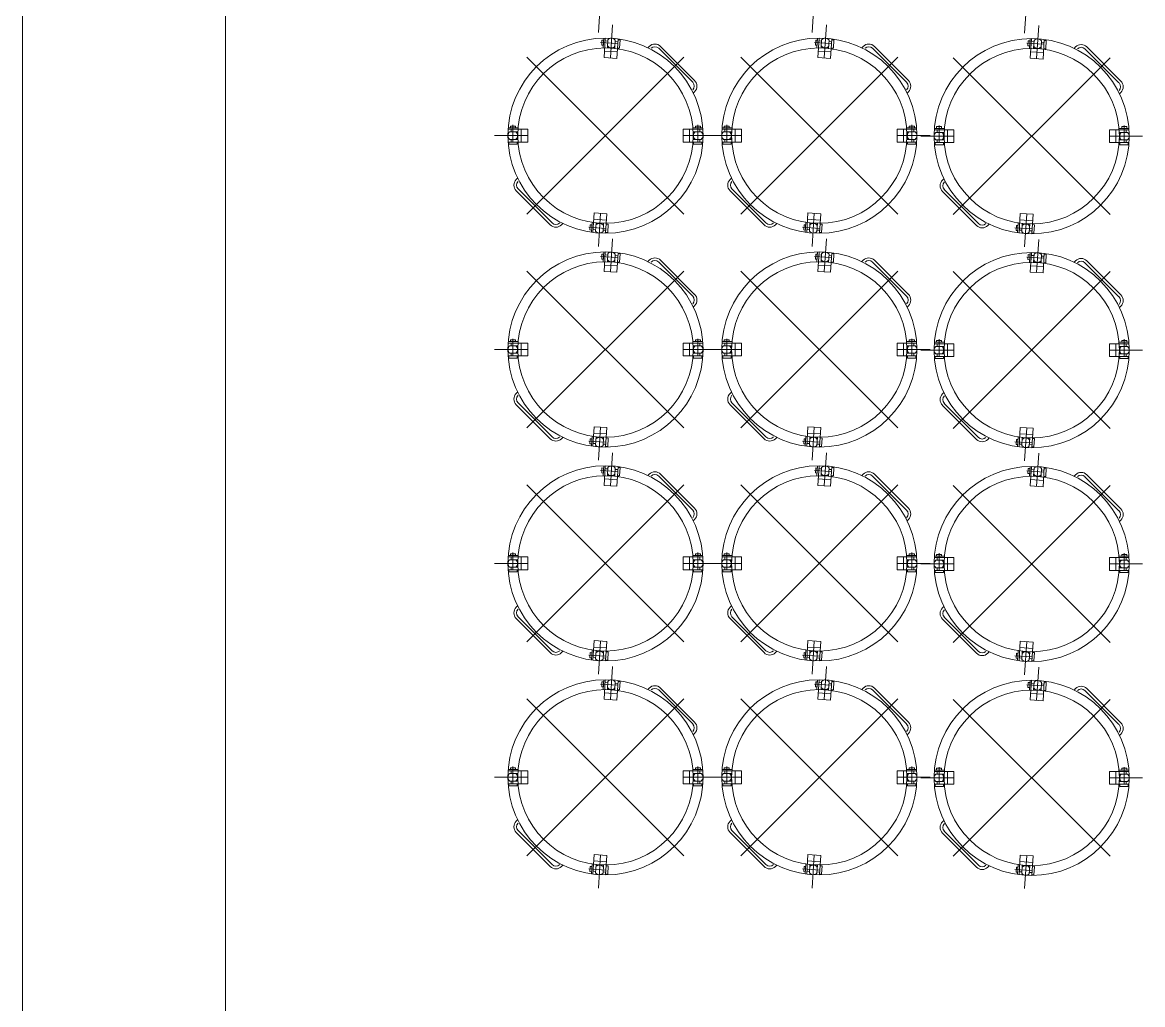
# Model space of a CAD drawing. Header units: millimetres. Extents: x 1337 to 8186, y 1899 to 5236.
# Drawn here: x 5322.23 to 5352.41, y 2734.11 to 2760.56 of the extents above; entities that cross this region are included whole.
import ezdxf

# ---------------------------------------------------------------- set-up
doc = ezdxf.new("R2010")
doc.units = ezdxf.units.MM
doc.layers.add('Линия связи (Вновь)', color=3, linetype='Continuous', lineweight=60)
doc.layers.add('Строительный', color=251, linetype='Continuous', lineweight=13)

# ---------------------------------------------------------------- blocks, each defined once
blk = doc.blocks.new('A$C178B2837')
at = {"layer": 'Строительный', "ltscale": 100}
for p, q in [((531.263, 330.964), (531.263, 398.714)), ((535.063, 330.964), (535.063, 398.714)), ((542.078, 363.86), (542.038, 363.241)), ((546.078, 363.86), (546.038, 363.241)), ((550.051, 363.849), (550.011, 363.23)), ((542.303, 363.383), (542.264, 362.764)), ((546.303, 363.383), (546.264, 362.764)), ((550.276, 363.372), (550.237, 362.753)), ((542.08, 363.052), (542.401, 363.032)), ((542.106, 363.098), (542.1, 363.004)), ((542.1, 363.004), (542.131, 363.002)), ((542.137, 363.096), (542.106, 363.098)), ((542.128, 362.951), (542.14, 363.136)), ((542.144, 362.772), (542.167, 363.137)), ((542.214, 363.079), (542.164, 363.083)), ((542.215, 363.104), (542.206, 362.958)), ((542.345, 362.949), (542.206, 362.958)), ((542.355, 363.095), (542.345, 362.949)), ((542.403, 363.067), (542.353, 363.071)), ((542.383, 362.756), (542.407, 363.122)), ((542.435, 362.947), (542.396, 362.949)), ((542.406, 363.105), (542.445, 363.103)), ((542.445, 363.103), (542.435, 362.947)), ((542.991, 362.981), (542.965, 362.955)), ((543.203, 362.981), (543.839, 362.344)), ((546.08, 363.052), (546.401, 363.032)), ((546.106, 363.098), (546.1, 363.004)), ((546.1, 363.004), (546.131, 363.002)), ((546.137, 363.096), (546.106, 363.098)), ((546.128, 362.951), (546.14, 363.136)), ((546.144, 362.772), (546.167, 363.137)), ((546.214, 363.079), (546.164, 363.083)), ((546.215, 363.104), (546.206, 362.958)), ((546.345, 362.949), (546.206, 362.958)), ((546.355, 363.095), (546.345, 362.949)), ((546.403, 363.067), (546.353, 363.071)), ((546.383, 362.756), (546.407, 363.122)), ((546.435, 362.947), (546.396, 362.949)), ((546.406, 363.105), (546.445, 363.103)), ((546.445, 363.103), (546.435, 362.947)), ((546.991, 362.981), (546.965, 362.955)), ((547.203, 362.981), (547.839, 362.344)), ((550.053, 363.041), (550.374, 363.02)), ((550.079, 363.086), (550.073, 362.993)), ((550.073, 362.993), (550.104, 362.991)), ((550.11, 363.084), (550.079, 363.086)), ((550.101, 362.94), (550.113, 363.125)), ((550.117, 362.761), (550.14, 363.126)), ((550.187, 363.068), (550.137, 363.072)), ((550.188, 363.093), (550.179, 362.947)), ((550.319, 362.938), (550.179, 362.947)), ((550.328, 363.084), (550.319, 362.938)), ((550.376, 363.056), (550.326, 363.059)), ((550.356, 362.745), (550.38, 363.111)), ((550.379, 363.094), (550.418, 363.092)), ((550.418, 363.092), (550.408, 362.936)), ((550.964, 362.97), (550.938, 362.944)), ((551.176, 362.97), (551.813, 362.333)), ((540.703, 359.845), (543.638, 362.779)), ((540.703, 362.779), (543.638, 359.845)), ((542.383, 362.756), (542.144, 362.772)), ((542.391, 362.876), (542.151, 362.891)), ((543.168, 362.945), (543.804, 362.309)), ((544.703, 359.845), (547.638, 362.779)), ((544.703, 362.779), (547.638, 359.845)), ((546.383, 362.756), (546.144, 362.772)), ((546.391, 362.876), (546.151, 362.891)), ((547.168, 362.945), (547.804, 362.309)), ((548.677, 359.834), (551.611, 362.768)), ((548.677, 362.768), (551.611, 359.834)), ((550.356, 362.745), (550.117, 362.761)), ((550.364, 362.865), (550.125, 362.88)), ((550.408, 362.936), (550.369, 362.938)), ((551.141, 362.934), (551.777, 362.298)), ((543.839, 362.132), (543.814, 362.106)), ((547.839, 362.132), (547.814, 362.106)), ((551.813, 362.121), (551.787, 362.095)), ((540.393, 361.459), (540.393, 361.491)), ((540.393, 361.491), (540.487, 361.491)), ((540.44, 361.514), (540.44, 361.192)), ((540.487, 361.491), (540.487, 361.459)), ((543.949, 361.491), (543.855, 361.491)), ((543.855, 361.491), (543.855, 361.459)), ((543.902, 361.514), (543.902, 361.192)), ((543.949, 361.459), (543.949, 361.491)), ((544.393, 361.459), (544.393, 361.491)), ((544.393, 361.491), (544.487, 361.491)), ((544.44, 361.514), (544.44, 361.192)), ((544.487, 361.491), (544.487, 361.459)), ((547.949, 361.491), (547.855, 361.491)), ((547.855, 361.491), (547.855, 361.459)), ((547.902, 361.514), (547.902, 361.192)), ((547.949, 361.459), (547.949, 361.491)), ((548.413, 361.503), (548.413, 361.181)), ((551.875, 361.503), (551.875, 361.181)), ((540.096, 361.312), (540.716, 361.312)), ((540.716, 361.432), (540.35, 361.432)), ((540.537, 361.459), (540.352, 361.459)), ((540.379, 361.382), (540.526, 361.382)), ((540.404, 361.382), (540.404, 361.432)), ((540.526, 361.242), (540.526, 361.382)), ((540.596, 361.192), (540.596, 361.432)), ((540.716, 361.192), (540.716, 361.432)), ((543.626, 361.432), (543.992, 361.432)), ((543.626, 361.192), (543.626, 361.432)), ((543.626, 361.312), (544.246, 361.312)), ((543.746, 361.192), (543.746, 361.432)), ((543.804, 361.459), (543.99, 361.459)), ((543.962, 361.382), (543.816, 361.382)), ((543.816, 361.242), (543.816, 361.382)), ((543.937, 361.382), (543.937, 361.432)), ((544.096, 361.312), (544.716, 361.312)), ((544.716, 361.432), (544.35, 361.432)), ((544.537, 361.459), (544.352, 361.459)), ((544.379, 361.382), (544.526, 361.382)), ((544.404, 361.382), (544.404, 361.432)), ((544.526, 361.242), (544.526, 361.382)), ((544.596, 361.192), (544.596, 361.432)), ((544.716, 361.192), (544.716, 361.432)), ((547.626, 361.432), (547.992, 361.432)), ((547.626, 361.192), (547.626, 361.432)), ((547.626, 361.312), (548.246, 361.312)), ((547.746, 361.192), (547.746, 361.432)), ((547.804, 361.459), (547.99, 361.459)), ((547.962, 361.382), (547.816, 361.382)), ((547.816, 361.242), (547.816, 361.382)), ((547.937, 361.382), (547.937, 361.432)), ((548.069, 361.301), (548.689, 361.301)), ((548.689, 361.421), (548.323, 361.421)), ((548.51, 361.448), (548.325, 361.448)), ((548.352, 361.371), (548.499, 361.371)), ((548.366, 361.448), (548.366, 361.48)), ((548.366, 361.48), (548.46, 361.48)), ((548.377, 361.371), (548.377, 361.421)), ((548.46, 361.48), (548.46, 361.448)), ((548.499, 361.231), (548.499, 361.371)), ((548.569, 361.181), (548.569, 361.421)), ((548.689, 361.181), (548.689, 361.421)), ((551.599, 361.421), (551.965, 361.421)), ((551.599, 361.181), (551.599, 361.421)), ((551.599, 361.301), (552.219, 361.301)), ((551.719, 361.181), (551.719, 361.421)), ((551.777, 361.448), (551.963, 361.448)), ((551.935, 361.371), (551.789, 361.371)), ((551.789, 361.231), (551.789, 361.371)), ((551.922, 361.48), (551.828, 361.48)), ((551.828, 361.48), (551.828, 361.448)), ((551.91, 361.371), (551.91, 361.421)), ((551.922, 361.448), (551.922, 361.48)), ((540.716, 361.192), (540.35, 361.192)), ((540.366, 361.192), (540.366, 361.153)), ((540.366, 361.153), (540.522, 361.153)), ((540.379, 361.242), (540.526, 361.242)), ((540.404, 361.192), (540.404, 361.242)), ((540.522, 361.153), (540.522, 361.192)), ((543.626, 361.192), (543.992, 361.192)), ((543.962, 361.242), (543.816, 361.242)), ((543.819, 361.153), (543.819, 361.192)), ((543.975, 361.153), (543.819, 361.153)), ((543.937, 361.192), (543.937, 361.242)), ((543.975, 361.192), (543.975, 361.153)), ((544.716, 361.192), (544.35, 361.192)), ((544.366, 361.192), (544.366, 361.153)), ((544.366, 361.153), (544.522, 361.153)), ((544.379, 361.242), (544.526, 361.242)), ((544.404, 361.192), (544.404, 361.242)), ((544.522, 361.153), (544.522, 361.192)), ((547.626, 361.192), (547.992, 361.192)), ((547.962, 361.242), (547.816, 361.242)), ((547.819, 361.153), (547.819, 361.192)), ((547.975, 361.153), (547.819, 361.153)), ((547.937, 361.192), (547.937, 361.242)), ((547.975, 361.192), (547.975, 361.153)), ((548.689, 361.181), (548.323, 361.181)), ((548.339, 361.181), (548.339, 361.142)), ((548.339, 361.142), (548.495, 361.142)), ((548.352, 361.231), (548.499, 361.231)), ((548.377, 361.181), (548.377, 361.231)), ((548.495, 361.142), (548.495, 361.181)), ((551.599, 361.181), (551.965, 361.181)), ((551.935, 361.231), (551.789, 361.231)), ((551.792, 361.142), (551.792, 361.181)), ((551.948, 361.142), (551.792, 361.142)), ((551.91, 361.181), (551.91, 361.231)), ((551.948, 361.181), (551.948, 361.142)), ((540.502, 360.492), (540.528, 360.517)), ((544.502, 360.492), (544.528, 360.517)), ((548.475, 360.481), (548.501, 360.506)), ((540.502, 360.28), (541.138, 359.643)), ((540.537, 360.315), (541.174, 359.679)), ((544.502, 360.28), (545.138, 359.643)), ((544.537, 360.315), (545.174, 359.679)), ((548.475, 360.268), (549.111, 359.632)), ((548.51, 360.304), (549.147, 359.667)), ((541.958, 359.868), (541.935, 359.502)), ((542.198, 359.852), (541.958, 359.868)), ((542.078, 359.86), (542.038, 359.241)), ((542.198, 359.852), (542.174, 359.487)), ((545.958, 359.868), (545.935, 359.502)), ((546.198, 359.852), (545.958, 359.868)), ((546.078, 359.86), (546.038, 359.241)), ((546.198, 359.852), (546.174, 359.487)), ((549.931, 359.856), (549.908, 359.491)), ((550.171, 359.841), (549.931, 359.856)), ((550.051, 359.849), (550.011, 359.23)), ((550.171, 359.841), (550.147, 359.476)), ((541.35, 359.643), (541.376, 359.669)), ((541.859, 359.598), (542.18, 359.577)), ((541.879, 359.549), (541.885, 359.643)), ((541.885, 359.643), (541.916, 359.641)), ((541.92, 359.691), (541.908, 359.506)), ((542.19, 359.733), (541.95, 359.748)), ((541.987, 359.528), (541.996, 359.675)), ((542.136, 359.666), (541.996, 359.675)), ((542.126, 359.52), (542.136, 359.666)), ((542.224, 359.657), (542.185, 359.659)), ((542.214, 359.501), (542.224, 359.657)), ((545.35, 359.643), (545.376, 359.669)), ((545.859, 359.598), (546.18, 359.577)), ((545.879, 359.549), (545.885, 359.643)), ((545.885, 359.643), (545.916, 359.641)), ((545.92, 359.691), (545.908, 359.506)), ((546.19, 359.733), (545.95, 359.748)), ((545.987, 359.528), (545.996, 359.675)), ((546.136, 359.666), (545.996, 359.675)), ((546.126, 359.52), (546.136, 359.666)), ((546.224, 359.657), (546.185, 359.659)), ((546.214, 359.501), (546.224, 359.657)), ((549.324, 359.632), (549.349, 359.658)), ((549.852, 359.538), (549.858, 359.632)), ((549.858, 359.632), (549.89, 359.63)), ((549.893, 359.68), (549.881, 359.495)), ((550.163, 359.721), (549.924, 359.737)), ((549.96, 359.517), (549.969, 359.664)), ((550.109, 359.655), (549.969, 359.664)), ((550.099, 359.508), (550.109, 359.655)), ((550.197, 359.646), (550.158, 359.648)), ((550.187, 359.49), (550.197, 359.646)), ((541.91, 359.547), (541.879, 359.549)), ((541.988, 359.553), (541.938, 359.557)), ((542.178, 359.541), (542.128, 359.544)), ((542.175, 359.503), (542.214, 359.501)), ((545.91, 359.547), (545.879, 359.549)), ((545.988, 359.553), (545.938, 359.557)), ((546.178, 359.541), (546.128, 359.544)), ((546.175, 359.503), (546.214, 359.501)), ((549.832, 359.586), (550.153, 359.566)), ((549.884, 359.536), (549.852, 359.538)), ((549.961, 359.542), (549.911, 359.545)), ((550.151, 359.53), (550.101, 359.533)), ((550.148, 359.492), (550.187, 359.49)), ((542.303, 359.383), (542.264, 358.764)), ((546.303, 359.383), (546.264, 358.764)), ((550.276, 359.372), (550.237, 358.753)), ((542.08, 359.052), (542.401, 359.032)), ((542.106, 359.098), (542.1, 359.004)), ((542.1, 359.004), (542.131, 359.002)), ((542.137, 359.096), (542.106, 359.098)), ((542.128, 358.951), (542.14, 359.136)), ((542.144, 358.772), (542.167, 359.137)), ((542.214, 359.079), (542.164, 359.083)), ((542.215, 359.104), (542.206, 358.958)), ((542.355, 359.095), (542.345, 358.949)), ((542.403, 359.067), (542.353, 359.071)), ((542.383, 358.756), (542.407, 359.122)), ((542.406, 359.105), (542.445, 359.103)), ((542.445, 359.103), (542.435, 358.947)), ((542.991, 358.981), (542.965, 358.955)), ((543.203, 358.981), (543.839, 358.344)), ((546.08, 359.052), (546.401, 359.032)), ((546.106, 359.098), (546.1, 359.004)), ((546.1, 359.004), (546.131, 359.002)), ((546.137, 359.096), (546.106, 359.098)), ((546.128, 358.951), (546.14, 359.136)), ((546.144, 358.772), (546.167, 359.137)), ((546.214, 359.079), (546.164, 359.083)), ((546.215, 359.104), (546.206, 358.958)), ((546.355, 359.095), (546.345, 358.949)), ((546.403, 359.067), (546.353, 359.071)), ((546.383, 358.756), (546.407, 359.122)), ((546.406, 359.105), (546.445, 359.103)), ((546.445, 359.103), (546.435, 358.947)), ((546.991, 358.981), (546.965, 358.955)), ((547.203, 358.981), (547.839, 358.344)), ((550.053, 359.041), (550.374, 359.02)), ((550.079, 359.086), (550.073, 358.993)), ((550.073, 358.993), (550.104, 358.991)), ((550.11, 359.084), (550.079, 359.086)), ((550.101, 358.94), (550.113, 359.125)), ((550.117, 358.761), (550.14, 359.126)), ((550.187, 359.068), (550.137, 359.072)), ((550.188, 359.093), (550.179, 358.947)), ((550.328, 359.084), (550.319, 358.938)), ((550.376, 359.056), (550.326, 359.059)), ((550.356, 358.745), (550.38, 359.111)), ((550.379, 359.094), (550.418, 359.092)), ((550.418, 359.092), (550.408, 358.936)), ((550.964, 358.97), (550.938, 358.944)), ((551.176, 358.97), (551.813, 358.333)), ((540.703, 355.845), (543.638, 358.779)), ((540.703, 358.779), (543.638, 355.845)), ((542.383, 358.756), (542.144, 358.772)), ((542.391, 358.876), (542.151, 358.891)), ((542.345, 358.949), (542.206, 358.958)), ((542.435, 358.947), (542.396, 358.949)), ((543.168, 358.945), (543.804, 358.309)), ((544.703, 355.845), (547.638, 358.779)), ((544.703, 358.779), (547.638, 355.845)), ((546.383, 358.756), (546.144, 358.772)), ((546.391, 358.876), (546.151, 358.891)), ((546.345, 358.949), (546.206, 358.958)), ((546.435, 358.947), (546.396, 358.949)), ((547.168, 358.945), (547.804, 358.309)), ((548.677, 355.834), (551.611, 358.768)), ((548.677, 358.768), (551.611, 355.834)), ((550.356, 358.745), (550.117, 358.761)), ((550.364, 358.865), (550.125, 358.88)), ((550.319, 358.938), (550.179, 358.947)), ((550.408, 358.936), (550.369, 358.938)), ((551.141, 358.934), (551.777, 358.298)), ((543.839, 358.132), (543.814, 358.106)), ((547.839, 358.132), (547.814, 358.106)), ((551.813, 358.121), (551.787, 358.095)), ((540.44, 357.514), (540.44, 357.192)), ((543.902, 357.514), (543.902, 357.192)), ((544.44, 357.514), (544.44, 357.192)), ((547.902, 357.514), (547.902, 357.192)), ((548.413, 357.503), (548.413, 357.181)), ((551.875, 357.503), (551.875, 357.181)), ((540.096, 357.312), (540.716, 357.312)), ((540.716, 357.432), (540.35, 357.432)), ((540.537, 357.459), (540.352, 357.459)), ((540.379, 357.382), (540.526, 357.382)), ((540.393, 357.459), (540.393, 357.491)), ((540.393, 357.491), (540.487, 357.491)), ((540.404, 357.382), (540.404, 357.432)), ((540.487, 357.491), (540.487, 357.459)), ((540.526, 357.242), (540.526, 357.382)), ((540.596, 357.192), (540.596, 357.432)), ((540.716, 357.192), (540.716, 357.432)), ((543.626, 357.432), (543.992, 357.432)), ((543.626, 357.192), (543.626, 357.432)), ((543.626, 357.312), (544.246, 357.312)), ((543.746, 357.192), (543.746, 357.432)), ((543.804, 357.459), (543.99, 357.459)), ((543.962, 357.382), (543.816, 357.382)), ((543.816, 357.242), (543.816, 357.382)), ((543.949, 357.491), (543.855, 357.491)), ((543.855, 357.491), (543.855, 357.459)), ((543.937, 357.382), (543.937, 357.432)), ((543.949, 357.459), (543.949, 357.491)), ((544.096, 357.312), (544.716, 357.312)), ((544.716, 357.432), (544.35, 357.432)), ((544.537, 357.459), (544.352, 357.459)), ((544.379, 357.382), (544.526, 357.382)), ((544.393, 357.459), (544.393, 357.491)), ((544.393, 357.491), (544.487, 357.491)), ((544.404, 357.382), (544.404, 357.432)), ((544.487, 357.491), (544.487, 357.459)), ((544.526, 357.242), (544.526, 357.382)), ((544.596, 357.192), (544.596, 357.432)), ((544.716, 357.192), (544.716, 357.432)), ((547.626, 357.432), (547.992, 357.432)), ((547.626, 357.192), (547.626, 357.432)), ((547.626, 357.312), (548.246, 357.312)), ((547.746, 357.192), (547.746, 357.432)), ((547.804, 357.459), (547.99, 357.459)), ((547.962, 357.382), (547.816, 357.382)), ((547.816, 357.242), (547.816, 357.382)), ((547.949, 357.491), (547.855, 357.491)), ((547.855, 357.491), (547.855, 357.459)), ((547.937, 357.382), (547.937, 357.432)), ((547.949, 357.459), (547.949, 357.491)), ((548.069, 357.301), (548.689, 357.301)), ((548.689, 357.421), (548.323, 357.421)), ((548.51, 357.448), (548.325, 357.448)), ((548.352, 357.371), (548.499, 357.371)), ((548.366, 357.448), (548.366, 357.48)), ((548.366, 357.48), (548.46, 357.48)), ((548.377, 357.371), (548.377, 357.421)), ((548.46, 357.48), (548.46, 357.448)), ((548.499, 357.231), (548.499, 357.371)), ((548.569, 357.181), (548.569, 357.421)), ((548.689, 357.181), (548.689, 357.421)), ((551.599, 357.421), (551.965, 357.421)), ((551.599, 357.181), (551.599, 357.421)), ((551.599, 357.301), (552.219, 357.301)), ((551.719, 357.181), (551.719, 357.421)), ((551.777, 357.448), (551.963, 357.448)), ((551.935, 357.371), (551.789, 357.371)), ((551.789, 357.231), (551.789, 357.371)), ((551.922, 357.48), (551.828, 357.48)), ((551.828, 357.48), (551.828, 357.448)), ((551.91, 357.371), (551.91, 357.421)), ((551.922, 357.448), (551.922, 357.48)), ((540.716, 357.192), (540.35, 357.192)), ((540.366, 357.192), (540.366, 357.153)), ((540.366, 357.153), (540.522, 357.153)), ((540.379, 357.242), (540.526, 357.242)), ((540.404, 357.192), (540.404, 357.242)), ((540.522, 357.153), (540.522, 357.192)), ((543.626, 357.192), (543.992, 357.192)), ((543.962, 357.242), (543.816, 357.242)), ((543.819, 357.153), (543.819, 357.192)), ((543.975, 357.153), (543.819, 357.153)), ((543.937, 357.192), (543.937, 357.242)), ((543.975, 357.192), (543.975, 357.153)), ((544.716, 357.192), (544.35, 357.192)), ((544.366, 357.192), (544.366, 357.153)), ((544.366, 357.153), (544.522, 357.153)), ((544.379, 357.242), (544.526, 357.242)), ((544.404, 357.192), (544.404, 357.242)), ((544.522, 357.153), (544.522, 357.192)), ((547.626, 357.192), (547.992, 357.192)), ((547.962, 357.242), (547.816, 357.242)), ((547.819, 357.153), (547.819, 357.192)), ((547.975, 357.153), (547.819, 357.153)), ((547.937, 357.192), (547.937, 357.242)), ((547.975, 357.192), (547.975, 357.153)), ((548.689, 357.181), (548.323, 357.181)), ((548.339, 357.181), (548.339, 357.142)), ((548.339, 357.142), (548.495, 357.142)), ((548.352, 357.231), (548.499, 357.231)), ((548.377, 357.181), (548.377, 357.231)), ((548.495, 357.142), (548.495, 357.181)), ((551.599, 357.181), (551.965, 357.181)), ((551.935, 357.231), (551.789, 357.231)), ((551.792, 357.142), (551.792, 357.181)), ((551.948, 357.142), (551.792, 357.142)), ((551.91, 357.181), (551.91, 357.231)), ((551.948, 357.181), (551.948, 357.142)), ((540.502, 356.492), (540.528, 356.517)), ((544.502, 356.492), (544.528, 356.517)), ((548.475, 356.481), (548.501, 356.506)), ((540.502, 356.28), (541.138, 355.643)), ((540.537, 356.315), (541.174, 355.679)), ((544.502, 356.28), (545.138, 355.643)), ((544.537, 356.315), (545.174, 355.679)), ((548.475, 356.268), (549.111, 355.632)), ((548.51, 356.304), (549.147, 355.667)), ((541.958, 355.868), (541.935, 355.502)), ((542.198, 355.852), (541.958, 355.868)), ((542.078, 355.86), (542.038, 355.241)), ((542.198, 355.852), (542.174, 355.487)), ((545.958, 355.868), (545.935, 355.502)), ((546.198, 355.852), (545.958, 355.868)), ((546.078, 355.86), (546.038, 355.241)), ((546.198, 355.852), (546.174, 355.487)), ((549.931, 355.856), (549.908, 355.491)), ((550.171, 355.841), (549.931, 355.856)), ((550.051, 355.849), (550.011, 355.23)), ((550.171, 355.841), (550.147, 355.476)), ((541.35, 355.643), (541.376, 355.669)), ((541.879, 355.549), (541.885, 355.643)), ((541.885, 355.643), (541.916, 355.641)), ((541.92, 355.691), (541.908, 355.506)), ((542.19, 355.733), (541.95, 355.748)), ((541.987, 355.528), (541.996, 355.675)), ((542.136, 355.666), (541.996, 355.675)), ((542.126, 355.52), (542.136, 355.666)), ((542.224, 355.657), (542.185, 355.659)), ((542.214, 355.501), (542.224, 355.657)), ((545.35, 355.643), (545.376, 355.669)), ((545.879, 355.549), (545.885, 355.643)), ((545.885, 355.643), (545.916, 355.641)), ((545.92, 355.691), (545.908, 355.506)), ((546.19, 355.733), (545.95, 355.748)), ((545.987, 355.528), (545.996, 355.675)), ((546.136, 355.666), (545.996, 355.675)), ((546.126, 355.52), (546.136, 355.666)), ((546.224, 355.657), (546.185, 355.659)), ((546.214, 355.501), (546.224, 355.657)), ((549.324, 355.632), (549.349, 355.658)), ((549.852, 355.538), (549.858, 355.632)), ((549.858, 355.632), (549.89, 355.63)), ((549.893, 355.68), (549.881, 355.495)), ((550.163, 355.721), (549.924, 355.737)), ((549.96, 355.517), (549.969, 355.664)), ((550.109, 355.655), (549.969, 355.664)), ((550.099, 355.508), (550.109, 355.655)), ((550.197, 355.646), (550.158, 355.648)), ((550.187, 355.49), (550.197, 355.646)), ((541.859, 355.598), (542.18, 355.577)), ((541.91, 355.547), (541.879, 355.549)), ((541.988, 355.553), (541.938, 355.557)), ((542.178, 355.541), (542.128, 355.544)), ((542.175, 355.503), (542.214, 355.501)), ((545.859, 355.598), (546.18, 355.577)), ((545.91, 355.547), (545.879, 355.549)), ((545.988, 355.553), (545.938, 355.557)), ((546.178, 355.541), (546.128, 355.544)), ((546.175, 355.503), (546.214, 355.501)), ((549.832, 355.586), (550.153, 355.566)), ((549.884, 355.536), (549.852, 355.538)), ((549.961, 355.542), (549.911, 355.545)), ((550.151, 355.53), (550.101, 355.533)), ((550.148, 355.492), (550.187, 355.49)), ((542.303, 355.383), (542.264, 354.764)), ((546.303, 355.383), (546.264, 354.764)), ((550.276, 355.372), (550.237, 354.753)), ((542.08, 355.052), (542.401, 355.032)), ((542.106, 355.098), (542.1, 355.004)), ((542.1, 355.004), (542.131, 355.002)), ((542.137, 355.096), (542.106, 355.098)), ((542.128, 354.951), (542.14, 355.136)), ((542.144, 354.772), (542.167, 355.137)), ((542.214, 355.079), (542.164, 355.083)), ((542.215, 355.104), (542.206, 354.958)), ((542.355, 355.095), (542.345, 354.949)), ((542.403, 355.067), (542.353, 355.071)), ((542.383, 354.756), (542.407, 355.122)), ((542.406, 355.105), (542.445, 355.103)), ((542.445, 355.103), (542.435, 354.947)), ((546.08, 355.052), (546.401, 355.032)), ((546.106, 355.098), (546.1, 355.004)), ((546.1, 355.004), (546.131, 355.002)), ((546.137, 355.096), (546.106, 355.098)), ((546.128, 354.951), (546.14, 355.136)), ((546.144, 354.772), (546.167, 355.137)), ((546.214, 355.079), (546.164, 355.083)), ((546.215, 355.104), (546.206, 354.958)), ((546.355, 355.095), (546.345, 354.949)), ((546.403, 355.067), (546.353, 355.071)), ((546.383, 354.756), (546.407, 355.122)), ((546.406, 355.105), (546.445, 355.103)), ((546.445, 355.103), (546.435, 354.947)), ((550.053, 355.041), (550.374, 355.02)), ((550.079, 355.086), (550.073, 354.993)), ((550.073, 354.993), (550.104, 354.991)), ((550.11, 355.084), (550.079, 355.086)), ((550.101, 354.94), (550.113, 355.125)), ((550.117, 354.761), (550.14, 355.126)), ((550.187, 355.068), (550.137, 355.072)), ((550.188, 355.093), (550.179, 354.947)), ((550.328, 355.084), (550.319, 354.938)), ((550.376, 355.056), (550.326, 355.059)), ((550.356, 354.745), (550.38, 355.111)), ((550.379, 355.094), (550.418, 355.092)), ((550.418, 355.092), (550.408, 354.936)), ((540.703, 351.845), (543.638, 354.779)), ((540.703, 354.779), (543.638, 351.845)), ((542.391, 354.876), (542.151, 354.891)), ((542.345, 354.949), (542.206, 354.958)), ((542.435, 354.947), (542.396, 354.949)), ((542.991, 354.981), (542.965, 354.955)), ((543.168, 354.945), (543.804, 354.309)), ((543.203, 354.981), (543.839, 354.344)), ((544.703, 351.845), (547.638, 354.779)), ((544.703, 354.779), (547.638, 351.845)), ((546.391, 354.876), (546.151, 354.891)), ((546.345, 354.949), (546.206, 354.958)), ((546.435, 354.947), (546.396, 354.949)), ((546.991, 354.981), (546.965, 354.955)), ((547.168, 354.945), (547.804, 354.309)), ((547.203, 354.981), (547.839, 354.344)), ((550.364, 354.865), (550.125, 354.88)), ((550.319, 354.938), (550.179, 354.947)), ((550.408, 354.936), (550.369, 354.938)), ((550.964, 354.97), (550.938, 354.944)), ((551.141, 354.934), (551.777, 354.298)), ((551.176, 354.97), (551.813, 354.333)), ((542.383, 354.756), (542.144, 354.772)), ((546.383, 354.756), (546.144, 354.772)), ((548.677, 351.834), (551.611, 354.768)), ((548.677, 354.768), (551.611, 351.834)), ((550.356, 354.745), (550.117, 354.761)), ((543.839, 354.132), (543.814, 354.106)), ((547.839, 354.132), (547.814, 354.106)), ((551.813, 354.121), (551.787, 354.095)), ((540.096, 353.312), (540.716, 353.312)), ((540.716, 353.432), (540.35, 353.432)), ((540.537, 353.459), (540.352, 353.459)), ((540.379, 353.382), (540.526, 353.382)), ((540.393, 353.459), (540.393, 353.491)), ((540.393, 353.491), (540.487, 353.491)), ((540.404, 353.382), (540.404, 353.432)), ((540.44, 353.514), (540.44, 353.192)), ((540.487, 353.491), (540.487, 353.459)), ((540.526, 353.242), (540.526, 353.382)), ((540.596, 353.192), (540.596, 353.432)), ((540.716, 353.192), (540.716, 353.432)), ((543.626, 353.432), (543.992, 353.432)), ((543.626, 353.192), (543.626, 353.432)), ((543.626, 353.312), (544.246, 353.312)), ((543.746, 353.192), (543.746, 353.432)), ((543.804, 353.459), (543.99, 353.459)), ((543.962, 353.382), (543.816, 353.382)), ((543.816, 353.242), (543.816, 353.382)), ((543.949, 353.491), (543.855, 353.491)), ((543.855, 353.491), (543.855, 353.459)), ((543.902, 353.514), (543.902, 353.192)), ((543.937, 353.382), (543.937, 353.432)), ((543.949, 353.459), (543.949, 353.491)), ((544.096, 353.312), (544.716, 353.312)), ((544.716, 353.432), (544.35, 353.432)), ((544.537, 353.459), (544.352, 353.459)), ((544.379, 353.382), (544.526, 353.382)), ((544.393, 353.459), (544.393, 353.491)), ((544.393, 353.491), (544.487, 353.491)), ((544.404, 353.382), (544.404, 353.432)), ((544.44, 353.514), (544.44, 353.192)), ((544.487, 353.491), (544.487, 353.459)), ((544.526, 353.242), (544.526, 353.382)), ((544.596, 353.192), (544.596, 353.432)), ((544.716, 353.192), (544.716, 353.432)), ((547.626, 353.432), (547.992, 353.432)), ((547.626, 353.192), (547.626, 353.432)), ((547.626, 353.312), (548.246, 353.312)), ((547.746, 353.192), (547.746, 353.432)), ((547.804, 353.459), (547.99, 353.459)), ((547.962, 353.382), (547.816, 353.382)), ((547.816, 353.242), (547.816, 353.382)), ((547.949, 353.491), (547.855, 353.491)), ((547.855, 353.491), (547.855, 353.459)), ((547.902, 353.514), (547.902, 353.192)), ((547.937, 353.382), (547.937, 353.432)), ((547.949, 353.459), (547.949, 353.491)), ((548.689, 353.421), (548.323, 353.421)), ((548.51, 353.448), (548.325, 353.448)), ((548.352, 353.371), (548.499, 353.371)), ((548.366, 353.448), (548.366, 353.48)), ((548.366, 353.48), (548.46, 353.48)), ((548.377, 353.371), (548.377, 353.421)), ((548.413, 353.503), (548.413, 353.181)), ((548.46, 353.48), (548.46, 353.448)), ((548.499, 353.231), (548.499, 353.371)), ((548.569, 353.181), (548.569, 353.421)), ((548.689, 353.181), (548.689, 353.421)), ((551.599, 353.421), (551.965, 353.421)), ((551.599, 353.181), (551.599, 353.421)), ((551.719, 353.181), (551.719, 353.421)), ((551.777, 353.448), (551.963, 353.448)), ((551.935, 353.371), (551.789, 353.371)), ((551.789, 353.231), (551.789, 353.371)), ((551.922, 353.48), (551.828, 353.48)), ((551.828, 353.48), (551.828, 353.448)), ((551.875, 353.503), (551.875, 353.181)), ((551.91, 353.371), (551.91, 353.421)), ((551.922, 353.448), (551.922, 353.48)), ((540.716, 353.192), (540.35, 353.192)), ((540.366, 353.192), (540.366, 353.153)), ((540.366, 353.153), (540.522, 353.153)), ((540.379, 353.242), (540.526, 353.242)), ((540.404, 353.192), (540.404, 353.242)), ((540.522, 353.153), (540.522, 353.192)), ((543.626, 353.192), (543.992, 353.192)), ((543.962, 353.242), (543.816, 353.242)), ((543.819, 353.153), (543.819, 353.192)), ((543.975, 353.153), (543.819, 353.153)), ((543.937, 353.192), (543.937, 353.242)), ((543.975, 353.192), (543.975, 353.153)), ((544.716, 353.192), (544.35, 353.192)), ((544.366, 353.192), (544.366, 353.153)), ((544.366, 353.153), (544.522, 353.153)), ((544.379, 353.242), (544.526, 353.242)), ((544.404, 353.192), (544.404, 353.242)), ((544.522, 353.153), (544.522, 353.192)), ((547.626, 353.192), (547.992, 353.192)), ((547.962, 353.242), (547.816, 353.242)), ((547.819, 353.153), (547.819, 353.192)), ((547.975, 353.153), (547.819, 353.153)), ((547.937, 353.192), (547.937, 353.242)), ((547.975, 353.192), (547.975, 353.153)), ((548.069, 353.301), (548.689, 353.301)), ((548.689, 353.181), (548.323, 353.181)), ((548.339, 353.181), (548.339, 353.142)), ((548.339, 353.142), (548.495, 353.142)), ((548.352, 353.231), (548.499, 353.231)), ((548.377, 353.181), (548.377, 353.231)), ((548.495, 353.142), (548.495, 353.181)), ((551.599, 353.301), (552.219, 353.301)), ((551.599, 353.181), (551.965, 353.181)), ((551.935, 353.231), (551.789, 353.231)), ((551.792, 353.142), (551.792, 353.181)), ((551.948, 353.142), (551.792, 353.142)), ((551.91, 353.181), (551.91, 353.231)), ((551.948, 353.181), (551.948, 353.142)), ((540.502, 352.492), (540.528, 352.517)), ((544.502, 352.492), (544.528, 352.517)), ((548.475, 352.481), (548.501, 352.506)), ((540.502, 352.28), (541.138, 351.643)), ((540.537, 352.315), (541.174, 351.679)), ((544.502, 352.28), (545.138, 351.643)), ((544.537, 352.315), (545.174, 351.679)), ((548.475, 352.268), (549.111, 351.632)), ((548.51, 352.304), (549.147, 351.667)), ((541.958, 351.868), (541.935, 351.502)), ((542.198, 351.852), (541.958, 351.868)), ((542.078, 351.86), (542.038, 351.241)), ((542.198, 351.852), (542.174, 351.487)), ((545.958, 351.868), (545.935, 351.502)), ((546.198, 351.852), (545.958, 351.868)), ((546.078, 351.86), (546.038, 351.241)), ((546.198, 351.852), (546.174, 351.487)), ((549.931, 351.856), (549.908, 351.491)), ((550.171, 351.841), (549.931, 351.856)), ((550.051, 351.849), (550.011, 351.23)), ((550.171, 351.841), (550.147, 351.476)), ((541.35, 351.643), (541.376, 351.669)), ((541.879, 351.549), (541.885, 351.643)), ((541.885, 351.643), (541.916, 351.641)), ((541.92, 351.691), (541.908, 351.506)), ((542.19, 351.733), (541.95, 351.748)), ((541.987, 351.528), (541.996, 351.675)), ((542.136, 351.666), (541.996, 351.675)), ((542.126, 351.52), (542.136, 351.666)), ((542.224, 351.657), (542.185, 351.659)), ((542.214, 351.501), (542.224, 351.657)), ((545.35, 351.643), (545.376, 351.669)), ((545.879, 351.549), (545.885, 351.643)), ((545.885, 351.643), (545.916, 351.641)), ((545.92, 351.691), (545.908, 351.506)), ((546.19, 351.733), (545.95, 351.748)), ((545.987, 351.528), (545.996, 351.675)), ((546.136, 351.666), (545.996, 351.675)), ((546.126, 351.52), (546.136, 351.666)), ((546.224, 351.657), (546.185, 351.659)), ((546.214, 351.501), (546.224, 351.657)), ((549.324, 351.632), (549.349, 351.658)), ((549.852, 351.538), (549.858, 351.632)), ((549.858, 351.632), (549.89, 351.63)), ((549.893, 351.68), (549.881, 351.495)), ((550.163, 351.721), (549.924, 351.737)), ((549.96, 351.517), (549.969, 351.664)), ((550.109, 351.655), (549.969, 351.664)), ((550.099, 351.508), (550.109, 351.655)), ((550.197, 351.646), (550.158, 351.648)), ((550.187, 351.49), (550.197, 351.646)), ((541.859, 351.598), (542.18, 351.577)), ((541.91, 351.547), (541.879, 351.549)), ((541.988, 351.553), (541.938, 351.557)), ((542.178, 351.541), (542.128, 351.544)), ((542.175, 351.503), (542.214, 351.501)), ((545.859, 351.598), (546.18, 351.577)), ((545.91, 351.547), (545.879, 351.549)), ((545.988, 351.553), (545.938, 351.557)), ((546.178, 351.541), (546.128, 351.544)), ((546.175, 351.503), (546.214, 351.501)), ((549.832, 351.586), (550.153, 351.566)), ((549.884, 351.536), (549.852, 351.538)), ((549.961, 351.542), (549.911, 351.545)), ((550.151, 351.53), (550.101, 351.533)), ((550.148, 351.492), (550.187, 351.49)), ((542.303, 351.383), (542.264, 350.764)), ((546.303, 351.383), (546.264, 350.764)), ((550.276, 351.372), (550.237, 350.753)), ((542.08, 351.052), (542.401, 351.032)), ((542.106, 351.098), (542.1, 351.004)), ((542.1, 351.004), (542.131, 351.002)), ((542.137, 351.096), (542.106, 351.098)), ((542.128, 350.951), (542.14, 351.136)), ((542.144, 350.772), (542.167, 351.137)), ((542.214, 351.079), (542.164, 351.083)), ((542.215, 351.104), (542.206, 350.958)), ((542.355, 351.095), (542.345, 350.949)), ((542.403, 351.067), (542.353, 351.071)), ((542.383, 350.756), (542.407, 351.122)), ((542.406, 351.105), (542.445, 351.103)), ((542.445, 351.103), (542.435, 350.947)), ((546.08, 351.052), (546.401, 351.032)), ((546.106, 351.098), (546.1, 351.004)), ((546.1, 351.004), (546.131, 351.002)), ((546.137, 351.096), (546.106, 351.098)), ((546.128, 350.951), (546.14, 351.136)), ((546.144, 350.772), (546.167, 351.137)), ((546.214, 351.079), (546.164, 351.083)), ((546.215, 351.104), (546.206, 350.958)), ((546.355, 351.095), (546.345, 350.949)), ((546.403, 351.067), (546.353, 351.071)), ((546.383, 350.756), (546.407, 351.122)), ((546.406, 351.105), (546.445, 351.103)), ((546.445, 351.103), (546.435, 350.947)), ((550.053, 351.041), (550.374, 351.02)), ((550.079, 351.086), (550.073, 350.993)), ((550.11, 351.084), (550.079, 351.086)), ((550.101, 350.94), (550.113, 351.125)), ((550.117, 350.761), (550.14, 351.126)), ((550.187, 351.068), (550.137, 351.072)), ((550.188, 351.093), (550.179, 350.947)), ((550.328, 351.084), (550.319, 350.938)), ((550.376, 351.056), (550.326, 351.059)), ((550.356, 350.745), (550.38, 351.111)), ((550.379, 351.094), (550.418, 351.092)), ((550.418, 351.092), (550.408, 350.936)), ((542.391, 350.876), (542.151, 350.891)), ((542.345, 350.949), (542.206, 350.958)), ((542.435, 350.947), (542.396, 350.949)), ((542.991, 350.981), (542.965, 350.955)), ((543.168, 350.945), (543.804, 350.309)), ((543.203, 350.981), (543.839, 350.344)), ((546.391, 350.876), (546.151, 350.891)), ((546.345, 350.949), (546.206, 350.958)), ((546.435, 350.947), (546.396, 350.949)), ((546.991, 350.981), (546.965, 350.955)), ((547.168, 350.945), (547.804, 350.309)), ((547.203, 350.981), (547.839, 350.344)), ((550.073, 350.993), (550.104, 350.991)), ((550.364, 350.865), (550.125, 350.88)), ((550.319, 350.938), (550.179, 350.947)), ((550.408, 350.936), (550.369, 350.938)), ((550.964, 350.97), (550.938, 350.944)), ((551.141, 350.934), (551.777, 350.298)), ((551.176, 350.97), (551.813, 350.333)), ((540.703, 347.845), (543.638, 350.779)), ((540.703, 350.779), (543.638, 347.845)), ((542.383, 350.756), (542.144, 350.772)), ((544.703, 347.845), (547.638, 350.779)), ((544.703, 350.779), (547.638, 347.845)), ((546.383, 350.756), (546.144, 350.772)), ((548.677, 347.834), (551.611, 350.768)), ((548.677, 350.768), (551.611, 347.834)), ((550.356, 350.745), (550.117, 350.761)), ((543.839, 350.132), (543.814, 350.106)), ((547.839, 350.132), (547.814, 350.106)), ((551.813, 350.121), (551.787, 350.095)), ((540.716, 349.432), (540.35, 349.432)), ((540.537, 349.459), (540.352, 349.459)), ((540.379, 349.382), (540.526, 349.382)), ((540.393, 349.459), (540.393, 349.491)), ((540.393, 349.491), (540.487, 349.491)), ((540.404, 349.382), (540.404, 349.432)), ((540.44, 349.514), (540.44, 349.192)), ((540.487, 349.491), (540.487, 349.459)), ((540.526, 349.242), (540.526, 349.382)), ((540.596, 349.192), (540.596, 349.432)), ((540.716, 349.192), (540.716, 349.432)), ((543.626, 349.432), (543.992, 349.432)), ((543.626, 349.192), (543.626, 349.432)), ((543.746, 349.192), (543.746, 349.432)), ((543.804, 349.459), (543.99, 349.459)), ((543.962, 349.382), (543.816, 349.382)), ((543.816, 349.242), (543.816, 349.382)), ((543.949, 349.491), (543.855, 349.491)), ((543.855, 349.491), (543.855, 349.459)), ((543.902, 349.514), (543.902, 349.192)), ((543.937, 349.382), (543.937, 349.432)), ((543.949, 349.459), (543.949, 349.491)), ((544.716, 349.432), (544.35, 349.432)), ((544.537, 349.459), (544.352, 349.459)), ((544.379, 349.382), (544.526, 349.382)), ((544.393, 349.459), (544.393, 349.491)), ((544.393, 349.491), (544.487, 349.491)), ((544.404, 349.382), (544.404, 349.432)), ((544.44, 349.514), (544.44, 349.192)), ((544.487, 349.491), (544.487, 349.459)), ((544.526, 349.242), (544.526, 349.382)), ((544.596, 349.192), (544.596, 349.432)), ((544.716, 349.192), (544.716, 349.432)), ((547.626, 349.432), (547.992, 349.432)), ((547.626, 349.192), (547.626, 349.432)), ((547.746, 349.192), (547.746, 349.432)), ((547.804, 349.459), (547.99, 349.459)), ((547.962, 349.382), (547.816, 349.382)), ((547.816, 349.242), (547.816, 349.382)), ((547.949, 349.491), (547.855, 349.491)), ((547.855, 349.491), (547.855, 349.459)), ((547.902, 349.514), (547.902, 349.192)), ((547.937, 349.382), (547.937, 349.432)), ((547.949, 349.459), (547.949, 349.491)), ((548.689, 349.421), (548.323, 349.421)), ((548.51, 349.448), (548.325, 349.448)), ((548.352, 349.371), (548.499, 349.371)), ((548.366, 349.448), (548.366, 349.48)), ((548.366, 349.48), (548.46, 349.48)), ((548.377, 349.371), (548.377, 349.421)), ((548.413, 349.503), (548.413, 349.181)), ((548.46, 349.48), (548.46, 349.448)), ((548.499, 349.231), (548.499, 349.371)), ((548.569, 349.181), (548.569, 349.421)), ((548.689, 349.181), (548.689, 349.421)), ((551.599, 349.421), (551.965, 349.421)), ((551.599, 349.181), (551.599, 349.421)), ((551.719, 349.181), (551.719, 349.421)), ((551.777, 349.448), (551.963, 349.448)), ((551.935, 349.371), (551.789, 349.371)), ((551.789, 349.231), (551.789, 349.371)), ((551.922, 349.48), (551.828, 349.48)), ((551.828, 349.48), (551.828, 349.448)), ((551.875, 349.503), (551.875, 349.181)), ((551.91, 349.371), (551.91, 349.421)), ((551.922, 349.448), (551.922, 349.48)), ((540.096, 349.312), (540.716, 349.312)), ((540.716, 349.192), (540.35, 349.192)), ((540.366, 349.192), (540.366, 349.153)), ((540.366, 349.153), (540.522, 349.153)), ((540.379, 349.242), (540.526, 349.242)), ((540.404, 349.192), (540.404, 349.242)), ((540.522, 349.153), (540.522, 349.192)), ((543.626, 349.312), (544.246, 349.312)), ((543.626, 349.192), (543.992, 349.192)), ((543.962, 349.242), (543.816, 349.242)), ((543.819, 349.153), (543.819, 349.192)), ((543.975, 349.153), (543.819, 349.153)), ((543.937, 349.192), (543.937, 349.242)), ((543.975, 349.192), (543.975, 349.153)), ((544.096, 349.312), (544.716, 349.312)), ((544.716, 349.192), (544.35, 349.192)), ((544.366, 349.192), (544.366, 349.153)), ((544.366, 349.153), (544.522, 349.153)), ((544.379, 349.242), (544.526, 349.242)), ((544.404, 349.192), (544.404, 349.242)), ((544.522, 349.153), (544.522, 349.192)), ((547.626, 349.312), (548.246, 349.312)), ((547.626, 349.192), (547.992, 349.192)), ((547.962, 349.242), (547.816, 349.242)), ((547.819, 349.153), (547.819, 349.192)), ((547.975, 349.153), (547.819, 349.153)), ((547.937, 349.192), (547.937, 349.242)), ((547.975, 349.192), (547.975, 349.153)), ((548.069, 349.301), (548.689, 349.301)), ((548.689, 349.181), (548.323, 349.181)), ((548.339, 349.181), (548.339, 349.142)), ((548.339, 349.142), (548.495, 349.142)), ((548.352, 349.231), (548.499, 349.231)), ((548.377, 349.181), (548.377, 349.231)), ((548.495, 349.142), (548.495, 349.181)), ((551.599, 349.301), (552.219, 349.301)), ((551.599, 349.181), (551.965, 349.181)), ((551.935, 349.231), (551.789, 349.231)), ((551.792, 349.142), (551.792, 349.181)), ((551.948, 349.142), (551.792, 349.142)), ((551.91, 349.181), (551.91, 349.231)), ((551.948, 349.181), (551.948, 349.142)), ((540.502, 348.492), (540.528, 348.517)), ((544.502, 348.492), (544.528, 348.517)), ((548.475, 348.481), (548.501, 348.506)), ((540.502, 348.28), (541.138, 347.643)), ((540.537, 348.315), (541.174, 347.679)), ((544.502, 348.28), (545.138, 347.643)), ((544.537, 348.315), (545.174, 347.679)), ((548.51, 348.304), (549.147, 347.667)), ((548.475, 348.268), (549.111, 347.632)), ((541.958, 347.868), (541.935, 347.502)), ((542.198, 347.852), (541.958, 347.868)), ((542.078, 347.86), (542.038, 347.241)), ((545.958, 347.868), (545.935, 347.502)), ((546.198, 347.852), (545.958, 347.868)), ((546.078, 347.86), (546.038, 347.241)), ((541.35, 347.643), (541.376, 347.669)), ((541.92, 347.691), (541.908, 347.506)), ((542.19, 347.733), (541.95, 347.748)), ((541.987, 347.528), (541.996, 347.675)), ((542.136, 347.666), (541.996, 347.675)), ((542.126, 347.52), (542.136, 347.666)), ((542.198, 347.852), (542.174, 347.487)), ((542.224, 347.657), (542.185, 347.659)), ((542.214, 347.501), (542.224, 347.657)), ((545.35, 347.643), (545.376, 347.669)), ((545.92, 347.691), (545.908, 347.506)), ((546.19, 347.733), (545.95, 347.748)), ((545.987, 347.528), (545.996, 347.675)), ((546.136, 347.666), (545.996, 347.675)), ((546.126, 347.52), (546.136, 347.666)), ((546.198, 347.852), (546.174, 347.487)), ((546.224, 347.657), (546.185, 347.659)), ((546.214, 347.501), (546.224, 347.657)), ((549.324, 347.632), (549.349, 347.658)), ((549.893, 347.68), (549.881, 347.495)), ((549.931, 347.856), (549.908, 347.491)), ((550.163, 347.721), (549.924, 347.737)), ((550.171, 347.841), (549.931, 347.856)), ((549.96, 347.517), (549.969, 347.664)), ((550.109, 347.655), (549.969, 347.664)), ((550.051, 347.849), (550.011, 347.23)), ((550.099, 347.508), (550.109, 347.655)), ((550.171, 347.841), (550.147, 347.476)), ((541.859, 347.598), (542.18, 347.577)), ((541.879, 347.549), (541.885, 347.643)), ((541.91, 347.547), (541.879, 347.549)), ((541.885, 347.643), (541.916, 347.641)), ((541.988, 347.553), (541.938, 347.557)), ((542.178, 347.541), (542.128, 347.544)), ((542.175, 347.503), (542.214, 347.501)), ((545.859, 347.598), (546.18, 347.577)), ((545.879, 347.549), (545.885, 347.643)), ((545.91, 347.547), (545.879, 347.549)), ((545.885, 347.643), (545.916, 347.641)), ((545.988, 347.553), (545.938, 347.557)), ((546.178, 347.541), (546.128, 347.544)), ((546.175, 347.503), (546.214, 347.501)), ((549.832, 347.586), (550.153, 347.566)), ((549.852, 347.538), (549.858, 347.632)), ((549.884, 347.536), (549.852, 347.538)), ((549.858, 347.632), (549.89, 347.63)), ((549.961, 347.542), (549.911, 347.545)), ((550.151, 347.53), (550.101, 347.533)), ((550.148, 347.492), (550.187, 347.49)), ((550.197, 347.646), (550.158, 347.648)), ((550.187, 347.49), (550.197, 347.646))]:
    blk.add_line(p, q, dxfattribs=at)
for centre, radius in [((542.171, 361.312), 1.825), ((542.171, 361.312), 1.64), ((546.171, 361.312), 1.825), ((546.171, 361.312), 1.64), ((550.144, 361.301), 1.825), ((550.144, 361.301), 1.64), ((542.171, 357.312), 1.825), ((546.171, 357.312), 1.825), ((550.144, 357.301), 1.825), ((542.171, 357.312), 1.64), ((546.171, 357.312), 1.64), ((550.144, 357.301), 1.64), ((542.171, 353.312), 1.825), ((546.171, 353.312), 1.825), ((550.144, 353.301), 1.825), ((542.171, 353.312), 1.64), ((546.171, 353.312), 1.64), ((550.144, 353.301), 1.64), ((542.171, 349.312), 1.825), ((546.171, 349.312), 1.825), ((550.144, 349.301), 1.825), ((542.171, 349.312), 1.64), ((546.171, 349.312), 1.64), ((550.144, 349.301), 1.64)]:
    blk.add_circle(centre, radius, dxfattribs=at)
for centre, radius, start, end in [((542.281, 363.043), 0.09, 215.2901, 317.3942), ((542.281, 363.043), 0.09, 35.2901, 137.3942), ((543.097, 362.875), 0.15, 45, 135), ((543.097, 362.875), 0.1, 45, 135), ((546.281, 363.043), 0.09, 215.2901, 317.3942), ((546.281, 363.043), 0.09, 35.2901, 137.3942), ((547.097, 362.875), 0.15, 45, 135), ((547.097, 362.875), 0.1, 45, 135), ((550.255, 363.032), 0.09, 215.2901, 317.3942), ((550.255, 363.032), 0.09, 35.2901, 137.3942), ((551.07, 362.864), 0.15, 45, 135), ((551.07, 362.864), 0.1, 45, 135), ((543.733, 362.238), 0.15, 315, 45), ((547.733, 362.238), 0.15, 315, 45), ((551.707, 362.227), 0.15, 315, 45), ((543.733, 362.238), 0.1, 315, 45), ((547.733, 362.238), 0.1, 315, 45), ((551.707, 362.227), 0.1, 315, 45), ((540.436, 361.312), 0.09, 128.948, 231.052), ((540.436, 361.312), 0.09, 308.948, 51.052), ((543.906, 361.312), 0.09, 128.948, 231.052), ((543.906, 361.312), 0.09, 308.948, 51.052), ((544.436, 361.312), 0.09, 128.948, 231.052), ((544.436, 361.312), 0.09, 308.948, 51.052), ((547.906, 361.312), 0.09, 128.948, 231.052), ((547.906, 361.312), 0.09, 308.948, 51.052), ((548.409, 361.301), 0.09, 128.948, 231.052), ((548.409, 361.301), 0.09, 308.948, 51.052), ((551.879, 361.301), 0.09, 128.948, 231.052), ((551.879, 361.301), 0.09, 308.948, 51.052), ((540.608, 360.386), 0.15, 135, 225), ((540.608, 360.386), 0.1, 135, 225), ((544.608, 360.386), 0.15, 135, 225), ((544.608, 360.386), 0.1, 135, 225), ((548.581, 360.375), 0.15, 135, 225), ((548.581, 360.375), 0.1, 135, 225), ((541.244, 359.749), 0.15, 225, 315), ((541.244, 359.749), 0.1, 225, 315), ((542.06, 359.58), 0.09, 35.2901, 137.3942), ((545.244, 359.749), 0.15, 225, 315), ((545.244, 359.749), 0.1, 225, 315), ((546.06, 359.58), 0.09, 35.2901, 137.3942), ((549.218, 359.738), 0.15, 225, 315), ((549.218, 359.738), 0.1, 225, 315), ((550.033, 359.569), 0.09, 35.2901, 137.3942), ((542.06, 359.58), 0.09, 215.2901, 317.3942), ((546.06, 359.58), 0.09, 215.2901, 317.3942), ((550.033, 359.569), 0.09, 215.2901, 317.3942), ((542.281, 359.043), 0.09, 215.2901, 317.3942), ((542.281, 359.043), 0.09, 35.2901, 137.3942), ((543.097, 358.875), 0.15, 45, 135), ((543.097, 358.875), 0.1, 45, 135), ((546.281, 359.043), 0.09, 215.2901, 317.3942), ((546.281, 359.043), 0.09, 35.2901, 137.3942), ((547.097, 358.875), 0.15, 45, 135), ((547.097, 358.875), 0.1, 45, 135), ((550.255, 359.032), 0.09, 215.2901, 317.3942), ((550.255, 359.032), 0.09, 35.2901, 137.3942), ((551.07, 358.864), 0.15, 45, 135), ((551.07, 358.864), 0.1, 45, 135), ((543.733, 358.238), 0.15, 315, 45), ((547.733, 358.238), 0.15, 315, 45), ((543.733, 358.238), 0.1, 315, 45), ((547.733, 358.238), 0.1, 315, 45), ((551.707, 358.227), 0.1, 315, 45), ((551.707, 358.227), 0.15, 315, 45), ((540.436, 357.312), 0.09, 128.948, 231.052), ((540.436, 357.312), 0.09, 308.948, 51.052), ((543.906, 357.312), 0.09, 128.948, 231.052), ((543.906, 357.312), 0.09, 308.948, 51.052), ((544.436, 357.312), 0.09, 128.948, 231.052), ((544.436, 357.312), 0.09, 308.948, 51.052), ((547.906, 357.312), 0.09, 128.948, 231.052), ((547.906, 357.312), 0.09, 308.948, 51.052), ((548.409, 357.301), 0.09, 128.948, 231.052), ((548.409, 357.301), 0.09, 308.948, 51.052), ((551.879, 357.301), 0.09, 128.948, 231.052), ((551.879, 357.301), 0.09, 308.948, 51.052), ((540.608, 356.386), 0.15, 135, 225), ((540.608, 356.386), 0.1, 135, 225), ((544.608, 356.386), 0.15, 135, 225), ((544.608, 356.386), 0.1, 135, 225), ((548.581, 356.375), 0.15, 135, 225), ((548.581, 356.375), 0.1, 135, 225), ((541.244, 355.749), 0.15, 225, 315), ((541.244, 355.749), 0.1, 225, 315), ((542.06, 355.58), 0.09, 35.2901, 137.3942), ((545.244, 355.749), 0.15, 225, 315), ((545.244, 355.749), 0.1, 225, 315), ((546.06, 355.58), 0.09, 35.2901, 137.3942), ((549.218, 355.738), 0.15, 225, 315), ((549.218, 355.738), 0.1, 225, 315), ((550.033, 355.569), 0.09, 35.2901, 137.3942), ((542.06, 355.58), 0.09, 215.2901, 317.3942), ((546.06, 355.58), 0.09, 215.2901, 317.3942), ((550.033, 355.569), 0.09, 215.2901, 317.3942), ((542.281, 355.043), 0.09, 215.2901, 317.3942), ((542.281, 355.043), 0.09, 35.2901, 137.3942), ((543.097, 354.875), 0.15, 45, 135), ((546.281, 355.043), 0.09, 215.2901, 317.3942), ((546.281, 355.043), 0.09, 35.2901, 137.3942), ((547.097, 354.875), 0.15, 45, 135), ((550.255, 355.032), 0.09, 35.2901, 137.3942), ((551.07, 354.864), 0.15, 45, 135), ((543.097, 354.875), 0.1, 45, 135), ((547.097, 354.875), 0.1, 45, 135), ((550.255, 355.032), 0.09, 215.2901, 317.3942), ((551.07, 354.864), 0.1, 45, 135), ((543.733, 354.238), 0.1, 315, 45), ((543.733, 354.238), 0.15, 315, 45), ((547.733, 354.238), 0.1, 315, 45), ((547.733, 354.238), 0.15, 315, 45), ((551.707, 354.227), 0.1, 315, 45), ((551.707, 354.227), 0.15, 315, 45), ((540.436, 353.312), 0.09, 128.948, 231.052), ((540.436, 353.312), 0.09, 308.948, 51.052), ((543.906, 353.312), 0.09, 128.948, 231.052), ((543.906, 353.312), 0.09, 308.948, 51.052), ((544.436, 353.312), 0.09, 128.948, 231.052), ((544.436, 353.312), 0.09, 308.948, 51.052), ((547.906, 353.312), 0.09, 128.948, 231.052), ((547.906, 353.312), 0.09, 308.948, 51.052), ((548.409, 353.301), 0.09, 128.948, 231.052), ((548.409, 353.301), 0.09, 308.948, 51.052), ((551.879, 353.301), 0.09, 128.948, 231.052), ((551.879, 353.301), 0.09, 308.948, 51.052), ((540.608, 352.386), 0.15, 135, 225), ((544.608, 352.386), 0.15, 135, 225), ((548.581, 352.375), 0.15, 135, 225), ((540.608, 352.386), 0.1, 135, 225), ((544.608, 352.386), 0.1, 135, 225), ((548.581, 352.375), 0.1, 135, 225), ((541.244, 351.749), 0.15, 225, 315), ((541.244, 351.749), 0.1, 225, 315), ((542.06, 351.58), 0.09, 35.2901, 137.3942), ((545.244, 351.749), 0.15, 225, 315), ((545.244, 351.749), 0.1, 225, 315), ((546.06, 351.58), 0.09, 35.2901, 137.3942), ((549.218, 351.738), 0.15, 225, 315), ((549.218, 351.738), 0.1, 225, 315), ((550.033, 351.569), 0.09, 35.2901, 137.3942), ((542.06, 351.58), 0.09, 215.2901, 317.3942), ((546.06, 351.58), 0.09, 215.2901, 317.3942), ((550.033, 351.569), 0.09, 215.2901, 317.3942), ((542.281, 351.043), 0.09, 35.2901, 137.3942), ((543.097, 350.875), 0.15, 45, 135), ((546.281, 351.043), 0.09, 35.2901, 137.3942), ((547.097, 350.875), 0.15, 45, 135), ((550.255, 351.032), 0.09, 35.2901, 137.3942), ((551.07, 350.864), 0.15, 45, 135), ((542.281, 351.043), 0.09, 215.2901, 317.3942), ((543.097, 350.875), 0.1, 45, 135), ((546.281, 351.043), 0.09, 215.2901, 317.3942), ((547.097, 350.875), 0.1, 45, 135), ((550.255, 351.032), 0.09, 215.2901, 317.3942), ((551.07, 350.864), 0.1, 45, 135), ((543.733, 350.238), 0.1, 315, 45), ((543.733, 350.238), 0.15, 315, 45), ((547.733, 350.238), 0.1, 315, 45), ((547.733, 350.238), 0.15, 315, 45), ((551.707, 350.227), 0.1, 315, 45), ((551.707, 350.227), 0.15, 315, 45), ((540.436, 349.312), 0.09, 128.948, 231.052), ((540.436, 349.312), 0.09, 308.948, 51.052), ((543.906, 349.312), 0.09, 128.948, 231.052), ((543.906, 349.312), 0.09, 308.948, 51.052), ((544.436, 349.312), 0.09, 128.948, 231.052), ((544.436, 349.312), 0.09, 308.948, 51.052), ((547.906, 349.312), 0.09, 128.948, 231.052), ((547.906, 349.312), 0.09, 308.948, 51.052), ((548.409, 349.301), 0.09, 128.948, 231.052), ((548.409, 349.301), 0.09, 308.948, 51.052), ((551.879, 349.301), 0.09, 128.948, 231.052), ((551.879, 349.301), 0.09, 308.948, 51.052), ((540.608, 348.386), 0.15, 135, 225), ((544.608, 348.386), 0.15, 135, 225), ((540.608, 348.386), 0.1, 135, 225), ((544.608, 348.386), 0.1, 135, 225), ((548.581, 348.375), 0.15, 135, 225), ((548.581, 348.375), 0.1, 135, 225), ((541.244, 347.749), 0.1, 225, 315), ((542.06, 347.58), 0.09, 35.2901, 137.3942), ((545.244, 347.749), 0.1, 225, 315), ((546.06, 347.58), 0.09, 35.2901, 137.3942), ((549.218, 347.738), 0.1, 225, 315), ((550.033, 347.569), 0.09, 35.2901, 137.3942), ((541.244, 347.749), 0.15, 225, 315), ((542.06, 347.58), 0.09, 215.2901, 317.3942), ((545.244, 347.749), 0.15, 225, 315), ((546.06, 347.58), 0.09, 215.2901, 317.3942), ((549.218, 347.738), 0.15, 225, 315), ((550.033, 347.569), 0.09, 215.2901, 317.3942)]:
    blk.add_arc(centre, radius, start, end, dxfattribs=at)

msp = doc.modelspace()

# ---------------------------------------------------------------- block references
at = {"layer": 'Линия связи (Вновь)', "xscale": 1.44, "yscale": 1.44, "zscale": 1.44}
msp.add_blockref('A$C178B2837', (4557.213, 2237.225), dxfattribs=at)

doc.saveas('drawing.dxf')
